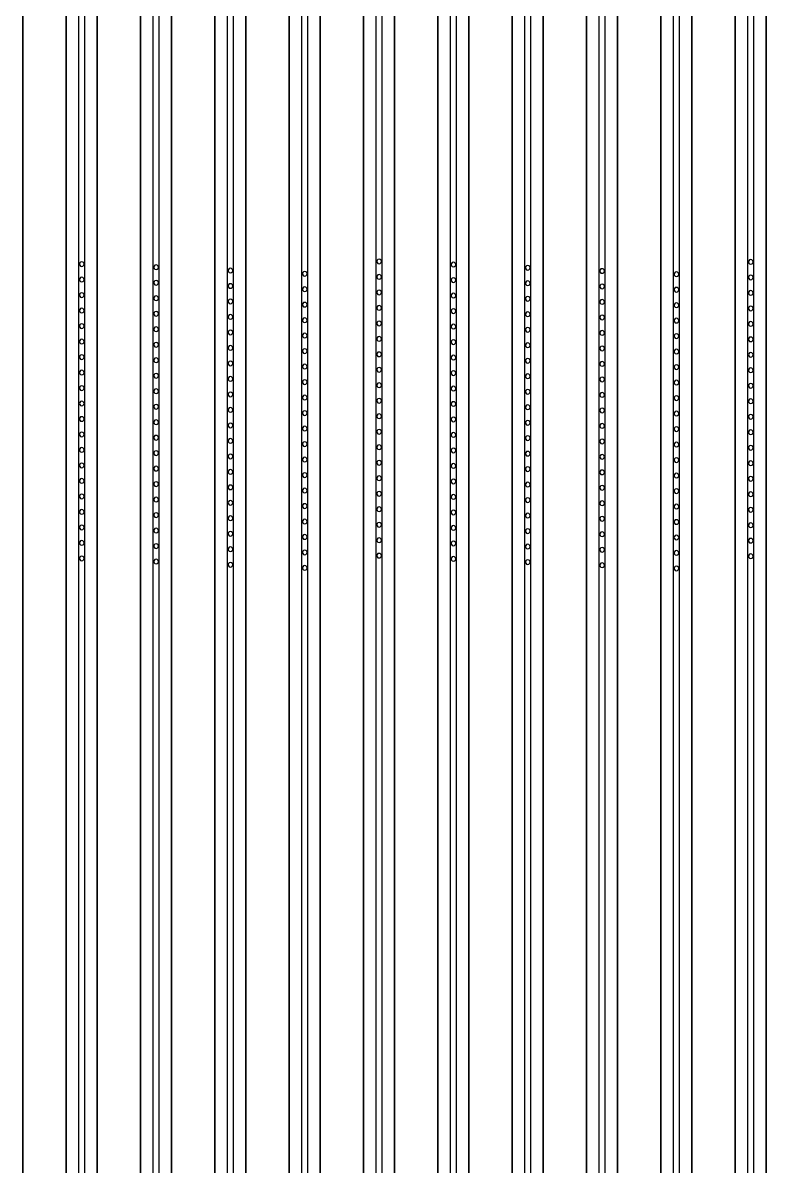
# Model space of a CAD drawing. Header units: metres. Extents: x -1550 to 1550, y -904 to 26100.
# Drawn here: x -2 to 242.9, y 3943.7 to 4312.8 of the extents above; entities that cross this region are included whole.
import ezdxf

# ---------------------------------------------------------------- set-up
doc = ezdxf.new("R2010")
doc.units = ezdxf.units.M
for name, color, linetype in [('Metal', 4, 'CONTINUOUS'), ('pattern_ionp', 7, 'CONTINUOUS'), ('Polyimide', 3, 'CONTINUOUS'), ('Polyimide_Negative', 5, 'CONTINUOUS')]:
    doc.layers.add(name, color=color, linetype=linetype)

msp = doc.modelspace()

# ---------------------------------------------------------------- linework, layer by layer
at = {"layer": 'Metal'}
for points in [[(16, 11993.5), (16, 8.5)], [(18, 8.5), (18, 11993.5)], [(40, 11993.5), (40, 262.47)], [(42, 262.47), (42, 11993.5)], [(64, 11993.5), (64, 516.44)], [(66, 516.44), (66, 11993.5)], [(88, 11993.5), (88, 770.4)], [(90, 770.4), (90, 11993.5)], [(112, 11993.5), (112, 1024.37)], [(114, 1024.37), (114, 11993.5)], [(136, 11993.5), (136, 1278.34)], [(138, 1278.34), (138, 11993.5)], [(160, 11993.5), (160, 1532.31)], [(162, 1532.31), (162, 11993.5)], [(184, 11993.5), (184, 1786.28)], [(186, 1786.28), (186, 11993.5)], [(208, 11993.5), (208, 2040.25)], [(210, 2040.25), (210, 11993.5)], [(232, 11993.5), (232, 2294.21)], [(234, 2294.21), (234, 11993.5)]]:
    msp.add_lwpolyline(points, dxfattribs=at)
at = {"layer": 'pattern_ionp'}
for points in [[(17.79, 4234.94), (17.69, 4235.32), (17.41, 4235.59), (17.04, 4235.69), (16.66, 4235.59), (16.39, 4235.32), (16.29, 4234.94), (16.39, 4234.57), (16.66, 4234.29), (17.04, 4234.19), (17.41, 4234.29), (17.69, 4234.57), (17.79, 4234.94)], [(41.79, 4233.91), (41.69, 4234.29), (41.41, 4234.56), (41.04, 4234.66), (40.66, 4234.56), (40.39, 4234.29), (40.29, 4233.91), (40.39, 4233.54), (40.66, 4233.26), (41.04, 4233.16), (41.41, 4233.26), (41.69, 4233.54), (41.79, 4233.91)], [(65.79, 4232.88), (65.69, 4233.25), (65.41, 4233.53), (65.04, 4233.63), (64.66, 4233.53), (64.39, 4233.25), (64.29, 4232.88), (64.39, 4232.5), (64.66, 4232.23), (65.04, 4232.13), (65.41, 4232.23), (65.69, 4232.5), (65.79, 4232.88)], [(113.79, 4235.82), (113.69, 4236.19), (113.41, 4236.47), (113.04, 4236.57), (112.66, 4236.47), (112.39, 4236.19), (112.29, 4235.82), (112.39, 4235.44), (112.66, 4235.17), (113.04, 4235.07), (113.41, 4235.17), (113.69, 4235.44), (113.79, 4235.82)], [(137.79, 4234.78), (137.69, 4235.16), (137.41, 4235.43), (137.04, 4235.53), (136.66, 4235.43), (136.39, 4235.16), (136.29, 4234.78), (136.39, 4234.41), (136.66, 4234.14), (137.04, 4234.03), (137.41, 4234.14), (137.69, 4234.41), (137.79, 4234.78)], [(161.79, 4233.75), (161.69, 4234.13), (161.41, 4234.4), (161.04, 4234.5), (160.66, 4234.4), (160.39, 4234.13), (160.29, 4233.75), (160.39, 4233.38), (160.66, 4233.1), (161.04, 4233), (161.41, 4233.1), (161.69, 4233.38), (161.79, 4233.75)], [(185.79, 4232.72), (185.69, 4233.1), (185.41, 4233.37), (185.04, 4233.47), (184.66, 4233.37), (184.39, 4233.1), (184.29, 4232.72), (184.39, 4232.35), (184.66, 4232.07), (185.04, 4231.97), (185.41, 4232.07), (185.69, 4232.35), (185.79, 4232.72)], [(233.79, 4235.66), (233.69, 4236.03), (233.41, 4236.31), (233.04, 4236.41), (232.66, 4236.31), (232.39, 4236.03), (232.29, 4235.66), (232.39, 4235.28), (232.66, 4235.01), (233.04, 4234.91), (233.41, 4235.01), (233.69, 4235.28), (233.79, 4235.66)], [(17.79, 4229.94), (17.69, 4230.32), (17.41, 4230.59), (17.04, 4230.69), (16.66, 4230.59), (16.39, 4230.32), (16.29, 4229.94), (16.39, 4229.57), (16.66, 4229.29), (17.04, 4229.19), (17.41, 4229.29), (17.69, 4229.57), (17.79, 4229.94)], [(89.79, 4231.85), (89.69, 4232.22), (89.41, 4232.5), (89.04, 4232.6), (88.66, 4232.5), (88.39, 4232.22), (88.29, 4231.85), (88.39, 4231.47), (88.66, 4231.2), (89.04, 4231.1), (89.41, 4231.2), (89.69, 4231.47), (89.79, 4231.85)], [(113.79, 4230.82), (113.69, 4231.19), (113.41, 4231.47), (113.04, 4231.57), (112.66, 4231.47), (112.39, 4231.19), (112.29, 4230.82), (112.39, 4230.44), (112.66, 4230.17), (113.04, 4230.07), (113.41, 4230.17), (113.69, 4230.44), (113.79, 4230.82)], [(137.79, 4229.78), (137.69, 4230.16), (137.41, 4230.43), (137.04, 4230.53), (136.66, 4230.43), (136.39, 4230.16), (136.29, 4229.78), (136.39, 4229.41), (136.66, 4229.14), (137.04, 4229.03), (137.41, 4229.14), (137.69, 4229.41), (137.79, 4229.78)], [(209.79, 4231.69), (209.69, 4232.06), (209.41, 4232.34), (209.04, 4232.44), (208.66, 4232.34), (208.39, 4232.06), (208.29, 4231.69), (208.39, 4231.31), (208.66, 4231.04), (209.04, 4230.94), (209.41, 4231.04), (209.69, 4231.31), (209.79, 4231.69)], [(233.79, 4230.66), (233.69, 4231.03), (233.41, 4231.31), (233.04, 4231.41), (232.66, 4231.31), (232.39, 4231.03), (232.29, 4230.66), (232.39, 4230.28), (232.66, 4230.01), (233.04, 4229.91), (233.41, 4230.01), (233.69, 4230.28), (233.79, 4230.66)], [(41.79, 4228.91), (41.69, 4229.29), (41.41, 4229.56), (41.04, 4229.66), (40.66, 4229.56), (40.39, 4229.29), (40.29, 4228.91), (40.39, 4228.54), (40.66, 4228.26), (41.04, 4228.16), (41.41, 4228.26), (41.69, 4228.54), (41.79, 4228.91)], [(65.79, 4227.88), (65.69, 4228.25), (65.41, 4228.53), (65.04, 4228.63), (64.66, 4228.53), (64.39, 4228.25), (64.29, 4227.88), (64.39, 4227.5), (64.66, 4227.23), (65.04, 4227.13), (65.41, 4227.23), (65.69, 4227.5), (65.79, 4227.88)], [(89.79, 4226.85), (89.69, 4227.22), (89.41, 4227.5), (89.04, 4227.6), (88.66, 4227.5), (88.39, 4227.22), (88.29, 4226.85), (88.39, 4226.47), (88.66, 4226.2), (89.04, 4226.1), (89.41, 4226.2), (89.69, 4226.47), (89.79, 4226.85)], [(113.79, 4225.82), (113.69, 4226.19), (113.41, 4226.47), (113.04, 4226.57), (112.66, 4226.47), (112.39, 4226.19), (112.29, 4225.82), (112.39, 4225.44), (112.66, 4225.17), (113.04, 4225.07), (113.41, 4225.17), (113.69, 4225.44), (113.79, 4225.82)], [(161.79, 4228.75), (161.69, 4229.13), (161.41, 4229.4), (161.04, 4229.5), (160.66, 4229.4), (160.39, 4229.13), (160.29, 4228.75), (160.39, 4228.38), (160.66, 4228.1), (161.04, 4228), (161.41, 4228.1), (161.69, 4228.38), (161.79, 4228.75)], [(185.79, 4227.72), (185.69, 4228.1), (185.41, 4228.37), (185.04, 4228.47), (184.66, 4228.37), (184.39, 4228.1), (184.29, 4227.72), (184.39, 4227.35), (184.66, 4227.07), (185.04, 4226.97), (185.41, 4227.07), (185.69, 4227.35), (185.79, 4227.72)], [(209.79, 4226.69), (209.69, 4227.06), (209.41, 4227.34), (209.04, 4227.44), (208.66, 4227.34), (208.39, 4227.06), (208.29, 4226.69), (208.39, 4226.31), (208.66, 4226.04), (209.04, 4225.94), (209.41, 4226.04), (209.69, 4226.31), (209.79, 4226.69)], [(233.79, 4225.66), (233.69, 4226.03), (233.41, 4226.31), (233.04, 4226.41), (232.66, 4226.31), (232.39, 4226.03), (232.29, 4225.66), (232.39, 4225.28), (232.66, 4225.01), (233.04, 4224.91), (233.41, 4225.01), (233.69, 4225.28), (233.79, 4225.66)], [(17.79, 4224.94), (17.69, 4225.32), (17.41, 4225.59), (17.04, 4225.69), (16.66, 4225.59), (16.39, 4225.32), (16.29, 4224.94), (16.39, 4224.57), (16.66, 4224.29), (17.04, 4224.19), (17.41, 4224.29), (17.69, 4224.57), (17.79, 4224.94)], [(41.79, 4223.91), (41.69, 4224.29), (41.41, 4224.56), (41.04, 4224.66), (40.66, 4224.56), (40.39, 4224.29), (40.29, 4223.91), (40.39, 4223.54), (40.66, 4223.26), (41.04, 4223.16), (41.41, 4223.26), (41.69, 4223.54), (41.79, 4223.91)], [(65.79, 4222.88), (65.69, 4223.25), (65.41, 4223.53), (65.04, 4223.63), (64.66, 4223.53), (64.39, 4223.25), (64.29, 4222.88), (64.39, 4222.5), (64.66, 4222.23), (65.04, 4222.13), (65.41, 4222.23), (65.69, 4222.5), (65.79, 4222.88)], [(89.79, 4221.85), (89.69, 4222.22), (89.41, 4222.5), (89.04, 4222.6), (88.66, 4222.5), (88.39, 4222.22), (88.29, 4221.85), (88.39, 4221.47), (88.66, 4221.2), (89.04, 4221.1), (89.41, 4221.2), (89.69, 4221.47), (89.79, 4221.85)], [(137.79, 4224.78), (137.69, 4225.16), (137.41, 4225.43), (137.04, 4225.53), (136.66, 4225.43), (136.39, 4225.16), (136.29, 4224.78), (136.39, 4224.41), (136.66, 4224.14), (137.04, 4224.03), (137.41, 4224.14), (137.69, 4224.41), (137.79, 4224.78)], [(161.79, 4223.75), (161.69, 4224.13), (161.41, 4224.4), (161.04, 4224.5), (160.66, 4224.4), (160.39, 4224.13), (160.29, 4223.75), (160.39, 4223.38), (160.66, 4223.1), (161.04, 4223), (161.41, 4223.1), (161.69, 4223.38), (161.79, 4223.75)], [(185.79, 4222.72), (185.69, 4223.1), (185.41, 4223.37), (185.04, 4223.47), (184.66, 4223.37), (184.39, 4223.1), (184.29, 4222.72), (184.39, 4222.35), (184.66, 4222.07), (185.04, 4221.97), (185.41, 4222.07), (185.69, 4222.35), (185.79, 4222.72)], [(209.79, 4221.69), (209.69, 4222.06), (209.41, 4222.34), (209.04, 4222.44), (208.66, 4222.34), (208.39, 4222.06), (208.29, 4221.69), (208.39, 4221.31), (208.66, 4221.04), (209.04, 4220.94), (209.41, 4221.04), (209.69, 4221.31), (209.79, 4221.69)], [(17.79, 4219.94), (17.69, 4220.32), (17.41, 4220.59), (17.04, 4220.69), (16.66, 4220.59), (16.39, 4220.32), (16.29, 4219.94), (16.39, 4219.57), (16.66, 4219.29), (17.04, 4219.19), (17.41, 4219.29), (17.69, 4219.57), (17.79, 4219.94)], [(41.79, 4218.91), (41.69, 4219.29), (41.41, 4219.56), (41.04, 4219.66), (40.66, 4219.56), (40.39, 4219.29), (40.29, 4218.91), (40.39, 4218.54), (40.66, 4218.26), (41.04, 4218.16), (41.41, 4218.26), (41.69, 4218.54), (41.79, 4218.91)], [(113.79, 4220.82), (113.69, 4221.19), (113.41, 4221.47), (113.04, 4221.57), (112.66, 4221.47), (112.39, 4221.19), (112.29, 4220.82), (112.39, 4220.44), (112.66, 4220.17), (113.04, 4220.07), (113.41, 4220.17), (113.69, 4220.44), (113.79, 4220.82)], [(137.79, 4219.78), (137.69, 4220.16), (137.41, 4220.43), (137.04, 4220.53), (136.66, 4220.43), (136.39, 4220.16), (136.29, 4219.78), (136.39, 4219.41), (136.66, 4219.14), (137.04, 4219.03), (137.41, 4219.14), (137.69, 4219.41), (137.79, 4219.78)], [(161.79, 4218.75), (161.69, 4219.13), (161.41, 4219.4), (161.04, 4219.5), (160.66, 4219.4), (160.39, 4219.13), (160.29, 4218.75), (160.39, 4218.38), (160.66, 4218.1), (161.04, 4218), (161.41, 4218.1), (161.69, 4218.38), (161.79, 4218.75)], [(233.79, 4220.66), (233.69, 4221.03), (233.41, 4221.31), (233.04, 4221.41), (232.66, 4221.31), (232.39, 4221.03), (232.29, 4220.66), (232.39, 4220.28), (232.66, 4220.01), (233.04, 4219.91), (233.41, 4220.01), (233.69, 4220.28), (233.79, 4220.66)], [(17.79, 4214.94), (17.69, 4215.32), (17.41, 4215.59), (17.04, 4215.69), (16.66, 4215.59), (16.39, 4215.32), (16.29, 4214.94), (16.39, 4214.57), (16.66, 4214.29), (17.04, 4214.19), (17.41, 4214.29), (17.69, 4214.57), (17.79, 4214.94)], [(65.79, 4217.88), (65.69, 4218.25), (65.41, 4218.53), (65.04, 4218.63), (64.66, 4218.53), (64.39, 4218.25), (64.29, 4217.88), (64.39, 4217.5), (64.66, 4217.23), (65.04, 4217.13), (65.41, 4217.23), (65.69, 4217.5), (65.79, 4217.88)], [(89.79, 4216.85), (89.69, 4217.22), (89.41, 4217.5), (89.04, 4217.6), (88.66, 4217.5), (88.39, 4217.22), (88.29, 4216.85), (88.39, 4216.47), (88.66, 4216.2), (89.04, 4216.1), (89.41, 4216.2), (89.69, 4216.47), (89.79, 4216.85)], [(113.79, 4215.82), (113.69, 4216.19), (113.41, 4216.47), (113.04, 4216.57), (112.66, 4216.47), (112.39, 4216.19), (112.29, 4215.82), (112.39, 4215.44), (112.66, 4215.17), (113.04, 4215.07), (113.41, 4215.17), (113.69, 4215.44), (113.79, 4215.82)], [(137.79, 4214.78), (137.69, 4215.16), (137.41, 4215.43), (137.04, 4215.53), (136.66, 4215.43), (136.39, 4215.16), (136.29, 4214.78), (136.39, 4214.41), (136.66, 4214.14), (137.04, 4214.03), (137.41, 4214.14), (137.69, 4214.41), (137.79, 4214.78)], [(185.79, 4217.72), (185.69, 4218.1), (185.41, 4218.37), (185.04, 4218.47), (184.66, 4218.37), (184.39, 4218.1), (184.29, 4217.72), (184.39, 4217.35), (184.66, 4217.07), (185.04, 4216.97), (185.41, 4217.07), (185.69, 4217.35), (185.79, 4217.72)], [(209.79, 4216.69), (209.69, 4217.06), (209.41, 4217.34), (209.04, 4217.44), (208.66, 4217.34), (208.39, 4217.06), (208.29, 4216.69), (208.39, 4216.31), (208.66, 4216.04), (209.04, 4215.94), (209.41, 4216.04), (209.69, 4216.31), (209.79, 4216.69)], [(233.79, 4215.66), (233.69, 4216.03), (233.41, 4216.31), (233.04, 4216.41), (232.66, 4216.31), (232.39, 4216.03), (232.29, 4215.66), (232.39, 4215.28), (232.66, 4215.01), (233.04, 4214.91), (233.41, 4215.01), (233.69, 4215.28), (233.79, 4215.66)], [(41.79, 4213.91), (41.69, 4214.29), (41.41, 4214.56), (41.04, 4214.66), (40.66, 4214.56), (40.39, 4214.29), (40.29, 4213.91), (40.39, 4213.54), (40.66, 4213.26), (41.04, 4213.16), (41.41, 4213.26), (41.69, 4213.54), (41.79, 4213.91)], [(65.79, 4212.88), (65.69, 4213.25), (65.41, 4213.53), (65.04, 4213.63), (64.66, 4213.53), (64.39, 4213.25), (64.29, 4212.88), (64.39, 4212.5), (64.66, 4212.23), (65.04, 4212.13), (65.41, 4212.23), (65.69, 4212.5), (65.79, 4212.88)], [(89.79, 4211.85), (89.69, 4212.22), (89.41, 4212.5), (89.04, 4212.6), (88.66, 4212.5), (88.39, 4212.22), (88.29, 4211.85), (88.39, 4211.47), (88.66, 4211.2), (89.04, 4211.1), (89.41, 4211.2), (89.69, 4211.47), (89.79, 4211.85)], [(113.79, 4210.82), (113.69, 4211.19), (113.41, 4211.47), (113.04, 4211.57), (112.66, 4211.47), (112.39, 4211.19), (112.29, 4210.82), (112.39, 4210.44), (112.66, 4210.17), (113.04, 4210.07), (113.41, 4210.17), (113.69, 4210.44), (113.79, 4210.82)], [(161.79, 4213.75), (161.69, 4214.13), (161.41, 4214.4), (161.04, 4214.5), (160.66, 4214.4), (160.39, 4214.13), (160.29, 4213.75), (160.39, 4213.38), (160.66, 4213.1), (161.04, 4213), (161.41, 4213.1), (161.69, 4213.38), (161.79, 4213.75)], [(185.79, 4212.72), (185.69, 4213.1), (185.41, 4213.37), (185.04, 4213.47), (184.66, 4213.37), (184.39, 4213.1), (184.29, 4212.72), (184.39, 4212.35), (184.66, 4212.07), (185.04, 4211.97), (185.41, 4212.07), (185.69, 4212.35), (185.79, 4212.72)], [(209.79, 4211.69), (209.69, 4212.06), (209.41, 4212.34), (209.04, 4212.44), (208.66, 4212.34), (208.39, 4212.06), (208.29, 4211.69), (208.39, 4211.31), (208.66, 4211.04), (209.04, 4210.94), (209.41, 4211.04), (209.69, 4211.31), (209.79, 4211.69)], [(233.79, 4210.66), (233.69, 4211.03), (233.41, 4211.31), (233.04, 4211.41), (232.66, 4211.31), (232.39, 4211.03), (232.29, 4210.66), (232.39, 4210.28), (232.66, 4210.01), (233.04, 4209.91), (233.41, 4210.01), (233.69, 4210.28), (233.79, 4210.66)], [(17.79, 4209.94), (17.69, 4210.32), (17.41, 4210.59), (17.04, 4210.69), (16.66, 4210.59), (16.39, 4210.32), (16.29, 4209.94), (16.39, 4209.57), (16.66, 4209.29), (17.04, 4209.19), (17.41, 4209.29), (17.69, 4209.57), (17.79, 4209.94)], [(41.79, 4208.91), (41.69, 4209.29), (41.41, 4209.56), (41.04, 4209.66), (40.66, 4209.56), (40.39, 4209.29), (40.29, 4208.91), (40.39, 4208.54), (40.66, 4208.26), (41.04, 4208.16), (41.41, 4208.26), (41.69, 4208.54), (41.79, 4208.91)], [(65.79, 4207.88), (65.69, 4208.25), (65.41, 4208.53), (65.04, 4208.63), (64.66, 4208.53), (64.39, 4208.25), (64.29, 4207.88), (64.39, 4207.5), (64.66, 4207.23), (65.04, 4207.13), (65.41, 4207.23), (65.69, 4207.5), (65.79, 4207.88)], [(89.79, 4206.85), (89.69, 4207.22), (89.41, 4207.5), (89.04, 4207.6), (88.66, 4207.5), (88.39, 4207.22), (88.29, 4206.85), (88.39, 4206.47), (88.66, 4206.2), (89.04, 4206.1), (89.41, 4206.2), (89.69, 4206.47), (89.79, 4206.85)], [(137.79, 4209.78), (137.69, 4210.16), (137.41, 4210.43), (137.04, 4210.53), (136.66, 4210.43), (136.39, 4210.16), (136.29, 4209.78), (136.39, 4209.41), (136.66, 4209.14), (137.04, 4209.03), (137.41, 4209.14), (137.69, 4209.41), (137.79, 4209.78)], [(161.79, 4208.75), (161.69, 4209.13), (161.41, 4209.4), (161.04, 4209.5), (160.66, 4209.4), (160.39, 4209.13), (160.29, 4208.75), (160.39, 4208.38), (160.66, 4208.1), (161.04, 4208), (161.41, 4208.1), (161.69, 4208.38), (161.79, 4208.75)], [(185.79, 4207.72), (185.69, 4208.1), (185.41, 4208.37), (185.04, 4208.47), (184.66, 4208.37), (184.39, 4208.1), (184.29, 4207.72), (184.39, 4207.35), (184.66, 4207.07), (185.04, 4206.97), (185.41, 4207.07), (185.69, 4207.35), (185.79, 4207.72)], [(17.79, 4204.94), (17.69, 4205.32), (17.41, 4205.59), (17.04, 4205.69), (16.66, 4205.59), (16.39, 4205.32), (16.29, 4204.94), (16.39, 4204.57), (16.66, 4204.29), (17.04, 4204.19), (17.41, 4204.29), (17.69, 4204.57), (17.79, 4204.94)], [(41.79, 4203.91), (41.69, 4204.29), (41.41, 4204.56), (41.04, 4204.66), (40.66, 4204.56), (40.39, 4204.29), (40.29, 4203.91), (40.39, 4203.54), (40.66, 4203.26), (41.04, 4203.16), (41.41, 4203.26), (41.69, 4203.54), (41.79, 4203.91)], [(113.79, 4205.82), (113.69, 4206.19), (113.41, 4206.47), (113.04, 4206.57), (112.66, 4206.47), (112.39, 4206.19), (112.29, 4205.82), (112.39, 4205.44), (112.66, 4205.17), (113.04, 4205.07), (113.41, 4205.17), (113.69, 4205.44), (113.79, 4205.82)], [(137.79, 4204.78), (137.69, 4205.16), (137.41, 4205.43), (137.04, 4205.53), (136.66, 4205.43), (136.39, 4205.16), (136.29, 4204.78), (136.39, 4204.41), (136.66, 4204.14), (137.04, 4204.03), (137.41, 4204.14), (137.69, 4204.41), (137.79, 4204.78)], [(161.79, 4203.75), (161.69, 4204.13), (161.41, 4204.4), (161.04, 4204.5), (160.66, 4204.4), (160.39, 4204.13), (160.29, 4203.75), (160.39, 4203.38), (160.66, 4203.1), (161.04, 4203), (161.41, 4203.1), (161.69, 4203.38), (161.79, 4203.75)], [(209.79, 4206.69), (209.69, 4207.06), (209.41, 4207.34), (209.04, 4207.44), (208.66, 4207.34), (208.39, 4207.06), (208.29, 4206.69), (208.39, 4206.31), (208.66, 4206.04), (209.04, 4205.94), (209.41, 4206.04), (209.69, 4206.31), (209.79, 4206.69)], [(233.79, 4205.66), (233.69, 4206.03), (233.41, 4206.31), (233.04, 4206.41), (232.66, 4206.31), (232.39, 4206.03), (232.29, 4205.66), (232.39, 4205.28), (232.66, 4205.01), (233.04, 4204.91), (233.41, 4205.01), (233.69, 4205.28), (233.79, 4205.66)], [(17.79, 4199.94), (17.69, 4200.32), (17.41, 4200.59), (17.04, 4200.69), (16.66, 4200.59), (16.39, 4200.32), (16.29, 4199.94), (16.39, 4199.57), (16.66, 4199.29), (17.04, 4199.19), (17.41, 4199.29), (17.69, 4199.57), (17.79, 4199.94)], [(65.79, 4202.88), (65.69, 4203.25), (65.41, 4203.53), (65.04, 4203.63), (64.66, 4203.53), (64.39, 4203.25), (64.29, 4202.88), (64.39, 4202.5), (64.66, 4202.23), (65.04, 4202.13), (65.41, 4202.23), (65.69, 4202.5), (65.79, 4202.88)], [(89.79, 4201.85), (89.69, 4202.22), (89.41, 4202.5), (89.04, 4202.6), (88.66, 4202.5), (88.39, 4202.22), (88.29, 4201.85), (88.39, 4201.47), (88.66, 4201.2), (89.04, 4201.1), (89.41, 4201.2), (89.69, 4201.47), (89.79, 4201.85)], [(113.79, 4200.82), (113.69, 4201.19), (113.41, 4201.47), (113.04, 4201.57), (112.66, 4201.47), (112.39, 4201.19), (112.29, 4200.82), (112.39, 4200.44), (112.66, 4200.17), (113.04, 4200.07), (113.41, 4200.17), (113.69, 4200.44), (113.79, 4200.82)], [(137.79, 4199.78), (137.69, 4200.16), (137.41, 4200.43), (137.04, 4200.53), (136.66, 4200.43), (136.39, 4200.16), (136.29, 4199.78), (136.39, 4199.41), (136.66, 4199.14), (137.04, 4199.03), (137.41, 4199.14), (137.69, 4199.41), (137.79, 4199.78)], [(185.79, 4202.72), (185.69, 4203.1), (185.41, 4203.37), (185.04, 4203.47), (184.66, 4203.37), (184.39, 4203.1), (184.29, 4202.72), (184.39, 4202.35), (184.66, 4202.07), (185.04, 4201.97), (185.41, 4202.07), (185.69, 4202.35), (185.79, 4202.72)], [(209.79, 4201.69), (209.69, 4202.06), (209.41, 4202.34), (209.04, 4202.44), (208.66, 4202.34), (208.39, 4202.06), (208.29, 4201.69), (208.39, 4201.31), (208.66, 4201.04), (209.04, 4200.94), (209.41, 4201.04), (209.69, 4201.31), (209.79, 4201.69)], [(233.79, 4200.66), (233.69, 4201.03), (233.41, 4201.31), (233.04, 4201.41), (232.66, 4201.31), (232.39, 4201.03), (232.29, 4200.66), (232.39, 4200.28), (232.66, 4200.01), (233.04, 4199.91), (233.41, 4200.01), (233.69, 4200.28), (233.79, 4200.66)], [(41.79, 4198.91), (41.69, 4199.29), (41.41, 4199.56), (41.04, 4199.66), (40.66, 4199.56), (40.39, 4199.29), (40.29, 4198.91), (40.39, 4198.54), (40.66, 4198.26), (41.04, 4198.16), (41.41, 4198.26), (41.69, 4198.54), (41.79, 4198.91)], [(65.79, 4197.88), (65.69, 4198.25), (65.41, 4198.53), (65.04, 4198.63), (64.66, 4198.53), (64.39, 4198.25), (64.29, 4197.88), (64.39, 4197.5), (64.66, 4197.23), (65.04, 4197.13), (65.41, 4197.23), (65.69, 4197.5), (65.79, 4197.88)], [(89.79, 4196.85), (89.69, 4197.22), (89.41, 4197.5), (89.04, 4197.6), (88.66, 4197.5), (88.39, 4197.22), (88.29, 4196.85), (88.39, 4196.47), (88.66, 4196.2), (89.04, 4196.1), (89.41, 4196.2), (89.69, 4196.47), (89.79, 4196.85)], [(113.79, 4195.82), (113.69, 4196.19), (113.41, 4196.47), (113.04, 4196.57), (112.66, 4196.47), (112.39, 4196.19), (112.29, 4195.82), (112.39, 4195.44), (112.66, 4195.17), (113.04, 4195.07), (113.41, 4195.17), (113.69, 4195.44), (113.79, 4195.82)], [(161.79, 4198.75), (161.69, 4199.13), (161.41, 4199.4), (161.04, 4199.5), (160.66, 4199.4), (160.39, 4199.13), (160.29, 4198.75), (160.39, 4198.38), (160.66, 4198.1), (161.04, 4198), (161.41, 4198.1), (161.69, 4198.38), (161.79, 4198.75)], [(185.79, 4197.72), (185.69, 4198.1), (185.41, 4198.37), (185.04, 4198.47), (184.66, 4198.37), (184.39, 4198.1), (184.29, 4197.72), (184.39, 4197.35), (184.66, 4197.07), (185.04, 4196.97), (185.41, 4197.07), (185.69, 4197.35), (185.79, 4197.72)], [(209.79, 4196.69), (209.69, 4197.06), (209.41, 4197.34), (209.04, 4197.44), (208.66, 4197.34), (208.39, 4197.06), (208.29, 4196.69), (208.39, 4196.31), (208.66, 4196.04), (209.04, 4195.94), (209.41, 4196.04), (209.69, 4196.31), (209.79, 4196.69)], [(17.79, 4194.94), (17.69, 4195.32), (17.41, 4195.59), (17.04, 4195.69), (16.66, 4195.59), (16.39, 4195.32), (16.29, 4194.94), (16.39, 4194.57), (16.66, 4194.29), (17.04, 4194.19), (17.41, 4194.29), (17.69, 4194.57), (17.79, 4194.94)], [(41.79, 4193.91), (41.69, 4194.29), (41.41, 4194.56), (41.04, 4194.66), (40.66, 4194.56), (40.39, 4194.29), (40.29, 4193.91), (40.39, 4193.54), (40.66, 4193.26), (41.04, 4193.16), (41.41, 4193.26), (41.69, 4193.54), (41.79, 4193.91)], [(65.79, 4192.88), (65.69, 4193.25), (65.41, 4193.53), (65.04, 4193.63), (64.66, 4193.53), (64.39, 4193.25), (64.29, 4192.88), (64.39, 4192.5), (64.66, 4192.23), (65.04, 4192.13), (65.41, 4192.23), (65.69, 4192.5), (65.79, 4192.88)], [(137.79, 4194.78), (137.69, 4195.16), (137.41, 4195.43), (137.04, 4195.53), (136.66, 4195.43), (136.39, 4195.16), (136.29, 4194.78), (136.39, 4194.41), (136.66, 4194.14), (137.04, 4194.03), (137.41, 4194.14), (137.69, 4194.41), (137.79, 4194.78)], [(161.79, 4193.75), (161.69, 4194.13), (161.41, 4194.4), (161.04, 4194.5), (160.66, 4194.4), (160.39, 4194.13), (160.29, 4193.75), (160.39, 4193.38), (160.66, 4193.1), (161.04, 4193), (161.41, 4193.1), (161.69, 4193.38), (161.79, 4193.75)], [(185.79, 4192.72), (185.69, 4193.1), (185.41, 4193.37), (185.04, 4193.47), (184.66, 4193.37), (184.39, 4193.1), (184.29, 4192.72), (184.39, 4192.35), (184.66, 4192.07), (185.04, 4191.97), (185.41, 4192.07), (185.69, 4192.35), (185.79, 4192.72)], [(233.79, 4195.66), (233.69, 4196.03), (233.41, 4196.31), (233.04, 4196.41), (232.66, 4196.31), (232.39, 4196.03), (232.29, 4195.66), (232.39, 4195.28), (232.66, 4195.01), (233.04, 4194.91), (233.41, 4195.01), (233.69, 4195.28), (233.79, 4195.66)], [(17.79, 4189.94), (17.69, 4190.32), (17.41, 4190.59), (17.04, 4190.69), (16.66, 4190.59), (16.39, 4190.32), (16.29, 4189.94), (16.39, 4189.57), (16.66, 4189.29), (17.04, 4189.19), (17.41, 4189.29), (17.69, 4189.57), (17.79, 4189.94)], [(41.79, 4188.91), (41.69, 4189.29), (41.41, 4189.56), (41.04, 4189.66), (40.66, 4189.56), (40.39, 4189.29), (40.29, 4188.91), (40.39, 4188.54), (40.66, 4188.26), (41.04, 4188.16), (41.41, 4188.26), (41.69, 4188.54), (41.79, 4188.91)], [(89.79, 4191.85), (89.69, 4192.22), (89.41, 4192.5), (89.04, 4192.6), (88.66, 4192.5), (88.39, 4192.22), (88.29, 4191.85), (88.39, 4191.47), (88.66, 4191.2), (89.04, 4191.1), (89.41, 4191.2), (89.69, 4191.47), (89.79, 4191.85)], [(113.79, 4190.82), (113.69, 4191.19), (113.41, 4191.47), (113.04, 4191.57), (112.66, 4191.47), (112.39, 4191.19), (112.29, 4190.82), (112.39, 4190.44), (112.66, 4190.17), (113.04, 4190.07), (113.41, 4190.17), (113.69, 4190.44), (113.79, 4190.82)], [(137.79, 4189.78), (137.69, 4190.16), (137.41, 4190.43), (137.04, 4190.53), (136.66, 4190.43), (136.39, 4190.16), (136.29, 4189.78), (136.39, 4189.41), (136.66, 4189.14), (137.04, 4189.03), (137.41, 4189.14), (137.69, 4189.41), (137.79, 4189.78)], [(161.79, 4188.75), (161.69, 4189.13), (161.41, 4189.4), (161.04, 4189.5), (160.66, 4189.4), (160.39, 4189.13), (160.29, 4188.75), (160.39, 4188.38), (160.66, 4188.1), (161.04, 4188), (161.41, 4188.1), (161.69, 4188.38), (161.79, 4188.75)], [(209.79, 4191.69), (209.69, 4192.06), (209.41, 4192.34), (209.04, 4192.44), (208.66, 4192.34), (208.39, 4192.06), (208.29, 4191.69), (208.39, 4191.31), (208.66, 4191.04), (209.04, 4190.94), (209.41, 4191.04), (209.69, 4191.31), (209.79, 4191.69)], [(233.79, 4190.66), (233.69, 4191.03), (233.41, 4191.31), (233.04, 4191.41), (232.66, 4191.31), (232.39, 4191.03), (232.29, 4190.66), (232.39, 4190.28), (232.66, 4190.01), (233.04, 4189.91), (233.41, 4190.01), (233.69, 4190.28), (233.79, 4190.66)], [(17.79, 4184.94), (17.69, 4185.32), (17.41, 4185.59), (17.04, 4185.69), (16.66, 4185.59), (16.39, 4185.32), (16.29, 4184.94), (16.39, 4184.57), (16.66, 4184.29), (17.04, 4184.19), (17.41, 4184.29), (17.69, 4184.57), (17.79, 4184.94)], [(65.79, 4187.88), (65.69, 4188.25), (65.41, 4188.53), (65.04, 4188.63), (64.66, 4188.53), (64.39, 4188.25), (64.29, 4187.88), (64.39, 4187.5), (64.66, 4187.23), (65.04, 4187.13), (65.41, 4187.23), (65.69, 4187.5), (65.79, 4187.88)], [(89.79, 4186.85), (89.69, 4187.22), (89.41, 4187.5), (89.04, 4187.6), (88.66, 4187.5), (88.39, 4187.22), (88.29, 4186.85), (88.39, 4186.47), (88.66, 4186.2), (89.04, 4186.1), (89.41, 4186.2), (89.69, 4186.47), (89.79, 4186.85)], [(113.79, 4185.82), (113.69, 4186.19), (113.41, 4186.47), (113.04, 4186.57), (112.66, 4186.47), (112.39, 4186.19), (112.29, 4185.82), (112.39, 4185.44), (112.66, 4185.17), (113.04, 4185.07), (113.41, 4185.17), (113.69, 4185.44), (113.79, 4185.82)], [(137.79, 4184.78), (137.69, 4185.16), (137.41, 4185.43), (137.04, 4185.53), (136.66, 4185.43), (136.39, 4185.16), (136.29, 4184.78), (136.39, 4184.41), (136.66, 4184.14), (137.04, 4184.03), (137.41, 4184.14), (137.69, 4184.41), (137.79, 4184.78)], [(185.79, 4187.72), (185.69, 4188.1), (185.41, 4188.37), (185.04, 4188.47), (184.66, 4188.37), (184.39, 4188.1), (184.29, 4187.72), (184.39, 4187.35), (184.66, 4187.07), (185.04, 4186.97), (185.41, 4187.07), (185.69, 4187.35), (185.79, 4187.72)], [(209.79, 4186.69), (209.69, 4187.06), (209.41, 4187.34), (209.04, 4187.44), (208.66, 4187.34), (208.39, 4187.06), (208.29, 4186.69), (208.39, 4186.31), (208.66, 4186.04), (209.04, 4185.94), (209.41, 4186.04), (209.69, 4186.31), (209.79, 4186.69)], [(233.79, 4185.66), (233.69, 4186.03), (233.41, 4186.31), (233.04, 4186.41), (232.66, 4186.31), (232.39, 4186.03), (232.29, 4185.66), (232.39, 4185.28), (232.66, 4185.01), (233.04, 4184.91), (233.41, 4185.01), (233.69, 4185.28), (233.79, 4185.66)], [(41.79, 4183.91), (41.69, 4184.29), (41.41, 4184.56), (41.04, 4184.66), (40.66, 4184.56), (40.39, 4184.29), (40.29, 4183.91), (40.39, 4183.54), (40.66, 4183.26), (41.04, 4183.16), (41.41, 4183.26), (41.69, 4183.54), (41.79, 4183.91)], [(65.79, 4182.88), (65.69, 4183.25), (65.41, 4183.53), (65.04, 4183.63), (64.66, 4183.53), (64.39, 4183.25), (64.29, 4182.88), (64.39, 4182.5), (64.66, 4182.23), (65.04, 4182.13), (65.41, 4182.23), (65.69, 4182.5), (65.79, 4182.88)], [(89.79, 4181.85), (89.69, 4182.22), (89.41, 4182.5), (89.04, 4182.6), (88.66, 4182.5), (88.39, 4182.22), (88.29, 4181.85), (88.39, 4181.47), (88.66, 4181.2), (89.04, 4181.1), (89.41, 4181.2), (89.69, 4181.47), (89.79, 4181.85)], [(161.79, 4183.75), (161.69, 4184.13), (161.41, 4184.4), (161.04, 4184.5), (160.66, 4184.4), (160.39, 4184.13), (160.29, 4183.75), (160.39, 4183.38), (160.66, 4183.1), (161.04, 4183), (161.41, 4183.1), (161.69, 4183.38), (161.79, 4183.75)], [(185.79, 4182.72), (185.69, 4183.1), (185.41, 4183.37), (185.04, 4183.47), (184.66, 4183.37), (184.39, 4183.1), (184.29, 4182.72), (184.39, 4182.35), (184.66, 4182.07), (185.04, 4181.97), (185.41, 4182.07), (185.69, 4182.35), (185.79, 4182.72)], [(209.79, 4181.69), (209.69, 4182.06), (209.41, 4182.34), (209.04, 4182.44), (208.66, 4182.34), (208.39, 4182.06), (208.29, 4181.69), (208.39, 4181.31), (208.66, 4181.04), (209.04, 4180.94), (209.41, 4181.04), (209.69, 4181.31), (209.79, 4181.69)], [(17.79, 4179.94), (17.69, 4180.32), (17.41, 4180.59), (17.04, 4180.69), (16.66, 4180.59), (16.39, 4180.32), (16.29, 4179.94), (16.39, 4179.57), (16.66, 4179.29), (17.04, 4179.19), (17.41, 4179.29), (17.69, 4179.57), (17.79, 4179.94)], [(41.79, 4178.91), (41.69, 4179.29), (41.41, 4179.56), (41.04, 4179.66), (40.66, 4179.56), (40.39, 4179.29), (40.29, 4178.91), (40.39, 4178.54), (40.66, 4178.26), (41.04, 4178.16), (41.41, 4178.26), (41.69, 4178.54), (41.79, 4178.91)], [(65.79, 4177.88), (65.69, 4178.25), (65.41, 4178.53), (65.04, 4178.63), (64.66, 4178.53), (64.39, 4178.25), (64.29, 4177.88), (64.39, 4177.5), (64.66, 4177.23), (65.04, 4177.13), (65.41, 4177.23), (65.69, 4177.5), (65.79, 4177.88)], [(113.79, 4180.82), (113.69, 4181.19), (113.41, 4181.47), (113.04, 4181.57), (112.66, 4181.47), (112.39, 4181.19), (112.29, 4180.82), (112.39, 4180.44), (112.66, 4180.17), (113.04, 4180.07), (113.41, 4180.17), (113.69, 4180.44), (113.79, 4180.82)], [(137.79, 4179.78), (137.69, 4180.16), (137.41, 4180.43), (137.04, 4180.53), (136.66, 4180.43), (136.39, 4180.16), (136.29, 4179.78), (136.39, 4179.41), (136.66, 4179.14), (137.04, 4179.03), (137.41, 4179.14), (137.69, 4179.41), (137.79, 4179.78)], [(161.79, 4178.75), (161.69, 4179.13), (161.41, 4179.4), (161.04, 4179.5), (160.66, 4179.4), (160.39, 4179.13), (160.29, 4178.75), (160.39, 4178.38), (160.66, 4178.1), (161.04, 4178), (161.41, 4178.1), (161.69, 4178.38), (161.79, 4178.75)], [(185.79, 4177.72), (185.69, 4178.1), (185.41, 4178.37), (185.04, 4178.47), (184.66, 4178.37), (184.39, 4178.1), (184.29, 4177.72), (184.39, 4177.35), (184.66, 4177.07), (185.04, 4176.97), (185.41, 4177.07), (185.69, 4177.35), (185.79, 4177.72)], [(233.79, 4180.66), (233.69, 4181.03), (233.41, 4181.31), (233.04, 4181.41), (232.66, 4181.31), (232.39, 4181.03), (232.29, 4180.66), (232.39, 4180.28), (232.66, 4180.01), (233.04, 4179.91), (233.41, 4180.01), (233.69, 4180.28), (233.79, 4180.66)], [(17.79, 4174.94), (17.69, 4175.32), (17.41, 4175.59), (17.04, 4175.69), (16.66, 4175.59), (16.39, 4175.32), (16.29, 4174.94), (16.39, 4174.57), (16.66, 4174.29), (17.04, 4174.19), (17.41, 4174.29), (17.69, 4174.57), (17.79, 4174.94)], [(41.79, 4173.91), (41.69, 4174.29), (41.41, 4174.56), (41.04, 4174.66), (40.66, 4174.56), (40.39, 4174.29), (40.29, 4173.91), (40.39, 4173.54), (40.66, 4173.26), (41.04, 4173.16), (41.41, 4173.26), (41.69, 4173.54), (41.79, 4173.91)], [(89.79, 4176.85), (89.69, 4177.22), (89.41, 4177.5), (89.04, 4177.6), (88.66, 4177.5), (88.39, 4177.22), (88.29, 4176.85), (88.39, 4176.47), (88.66, 4176.2), (89.04, 4176.1), (89.41, 4176.2), (89.69, 4176.47), (89.79, 4176.85)], [(113.79, 4175.82), (113.69, 4176.19), (113.41, 4176.47), (113.04, 4176.57), (112.66, 4176.47), (112.39, 4176.19), (112.29, 4175.82), (112.39, 4175.44), (112.66, 4175.17), (113.04, 4175.07), (113.41, 4175.17), (113.69, 4175.44), (113.79, 4175.82)], [(137.79, 4174.78), (137.69, 4175.16), (137.41, 4175.43), (137.04, 4175.53), (136.66, 4175.43), (136.39, 4175.16), (136.29, 4174.78), (136.39, 4174.41), (136.66, 4174.14), (137.04, 4174.03), (137.41, 4174.14), (137.69, 4174.41), (137.79, 4174.78)], [(161.79, 4173.75), (161.69, 4174.13), (161.41, 4174.4), (161.04, 4174.5), (160.66, 4174.4), (160.39, 4174.13), (160.29, 4173.75), (160.39, 4173.38), (160.66, 4173.1), (161.04, 4173), (161.41, 4173.1), (161.69, 4173.38), (161.79, 4173.75)], [(209.79, 4176.69), (209.69, 4177.06), (209.41, 4177.34), (209.04, 4177.44), (208.66, 4177.34), (208.39, 4177.06), (208.29, 4176.69), (208.39, 4176.31), (208.66, 4176.04), (209.04, 4175.94), (209.41, 4176.04), (209.69, 4176.31), (209.79, 4176.69)], [(233.79, 4175.66), (233.69, 4176.03), (233.41, 4176.31), (233.04, 4176.41), (232.66, 4176.31), (232.39, 4176.03), (232.29, 4175.66), (232.39, 4175.28), (232.66, 4175.01), (233.04, 4174.91), (233.41, 4175.01), (233.69, 4175.28), (233.79, 4175.66)], [(17.79, 4169.94), (17.69, 4170.32), (17.41, 4170.59), (17.04, 4170.69), (16.66, 4170.59), (16.39, 4170.32), (16.29, 4169.94), (16.39, 4169.57), (16.66, 4169.29), (17.04, 4169.19), (17.41, 4169.29), (17.69, 4169.57), (17.79, 4169.94)], [(65.79, 4172.88), (65.69, 4173.25), (65.41, 4173.53), (65.04, 4173.63), (64.66, 4173.53), (64.39, 4173.25), (64.29, 4172.88), (64.39, 4172.5), (64.66, 4172.23), (65.04, 4172.13), (65.41, 4172.23), (65.69, 4172.5), (65.79, 4172.88)], [(89.79, 4171.85), (89.69, 4172.22), (89.41, 4172.5), (89.04, 4172.6), (88.66, 4172.5), (88.39, 4172.22), (88.29, 4171.85), (88.39, 4171.47), (88.66, 4171.2), (89.04, 4171.1), (89.41, 4171.2), (89.69, 4171.47), (89.79, 4171.85)], [(113.79, 4170.82), (113.69, 4171.19), (113.41, 4171.47), (113.04, 4171.57), (112.66, 4171.47), (112.39, 4171.19), (112.29, 4170.82), (112.39, 4170.44), (112.66, 4170.17), (113.04, 4170.07), (113.41, 4170.17), (113.69, 4170.44), (113.79, 4170.82)], [(185.79, 4172.72), (185.69, 4173.1), (185.41, 4173.37), (185.04, 4173.47), (184.66, 4173.37), (184.39, 4173.1), (184.29, 4172.72), (184.39, 4172.35), (184.66, 4172.07), (185.04, 4171.97), (185.41, 4172.07), (185.69, 4172.35), (185.79, 4172.72)], [(209.79, 4171.69), (209.69, 4172.06), (209.41, 4172.34), (209.04, 4172.44), (208.66, 4172.34), (208.39, 4172.06), (208.29, 4171.69), (208.39, 4171.31), (208.66, 4171.04), (209.04, 4170.94), (209.41, 4171.04), (209.69, 4171.31), (209.79, 4171.69)], [(233.79, 4170.66), (233.69, 4171.03), (233.41, 4171.31), (233.04, 4171.41), (232.66, 4171.31), (232.39, 4171.03), (232.29, 4170.66), (232.39, 4170.28), (232.66, 4170.01), (233.04, 4169.91), (233.41, 4170.01), (233.69, 4170.28), (233.79, 4170.66)], [(41.79, 4168.91), (41.69, 4169.29), (41.41, 4169.56), (41.04, 4169.66), (40.66, 4169.56), (40.39, 4169.29), (40.29, 4168.91), (40.39, 4168.54), (40.66, 4168.26), (41.04, 4168.16), (41.41, 4168.26), (41.69, 4168.54), (41.79, 4168.91)], [(65.79, 4167.88), (65.69, 4168.25), (65.41, 4168.53), (65.04, 4168.63), (64.66, 4168.53), (64.39, 4168.25), (64.29, 4167.88), (64.39, 4167.5), (64.66, 4167.23), (65.04, 4167.13), (65.41, 4167.23), (65.69, 4167.5), (65.79, 4167.88)], [(89.79, 4166.85), (89.69, 4167.22), (89.41, 4167.5), (89.04, 4167.6), (88.66, 4167.5), (88.39, 4167.22), (88.29, 4166.85), (88.39, 4166.47), (88.66, 4166.2), (89.04, 4166.1), (89.41, 4166.2), (89.69, 4166.47), (89.79, 4166.85)], [(137.79, 4169.78), (137.69, 4170.16), (137.41, 4170.43), (137.04, 4170.53), (136.66, 4170.43), (136.39, 4170.16), (136.29, 4169.78), (136.39, 4169.41), (136.66, 4169.14), (137.04, 4169.03), (137.41, 4169.14), (137.69, 4169.41), (137.79, 4169.78)], [(161.79, 4168.75), (161.69, 4169.13), (161.41, 4169.4), (161.04, 4169.5), (160.66, 4169.4), (160.39, 4169.13), (160.29, 4168.75), (160.39, 4168.38), (160.66, 4168.1), (161.04, 4168), (161.41, 4168.1), (161.69, 4168.38), (161.79, 4168.75)], [(185.79, 4167.72), (185.69, 4168.1), (185.41, 4168.37), (185.04, 4168.47), (184.66, 4168.37), (184.39, 4168.1), (184.29, 4167.72), (184.39, 4167.35), (184.66, 4167.07), (185.04, 4166.97), (185.41, 4167.07), (185.69, 4167.35), (185.79, 4167.72)], [(209.79, 4166.69), (209.69, 4167.06), (209.41, 4167.34), (209.04, 4167.44), (208.66, 4167.34), (208.39, 4167.06), (208.29, 4166.69), (208.39, 4166.31), (208.66, 4166.04), (209.04, 4165.94), (209.41, 4166.04), (209.69, 4166.31), (209.79, 4166.69)], [(17.79, 4164.94), (17.69, 4165.32), (17.41, 4165.59), (17.04, 4165.69), (16.66, 4165.59), (16.39, 4165.32), (16.29, 4164.94), (16.39, 4164.57), (16.66, 4164.29), (17.04, 4164.19), (17.41, 4164.29), (17.69, 4164.57), (17.79, 4164.94)], [(41.79, 4163.91), (41.69, 4164.29), (41.41, 4164.56), (41.04, 4164.66), (40.66, 4164.56), (40.39, 4164.29), (40.29, 4163.91), (40.39, 4163.54), (40.66, 4163.26), (41.04, 4163.16), (41.41, 4163.26), (41.69, 4163.54), (41.79, 4163.91)], [(65.79, 4162.88), (65.69, 4163.25), (65.41, 4163.53), (65.04, 4163.63), (64.66, 4163.53), (64.39, 4163.25), (64.29, 4162.88), (64.39, 4162.5), (64.66, 4162.23), (65.04, 4162.13), (65.41, 4162.23), (65.69, 4162.5), (65.79, 4162.88)], [(113.79, 4165.82), (113.69, 4166.19), (113.41, 4166.47), (113.04, 4166.57), (112.66, 4166.47), (112.39, 4166.19), (112.29, 4165.82), (112.39, 4165.44), (112.66, 4165.17), (113.04, 4165.07), (113.41, 4165.17), (113.69, 4165.44), (113.79, 4165.82)], [(137.79, 4164.78), (137.69, 4165.16), (137.41, 4165.43), (137.04, 4165.53), (136.66, 4165.43), (136.39, 4165.16), (136.29, 4164.78), (136.39, 4164.41), (136.66, 4164.14), (137.04, 4164.03), (137.41, 4164.14), (137.69, 4164.41), (137.79, 4164.78)], [(161.79, 4163.75), (161.69, 4164.13), (161.41, 4164.4), (161.04, 4164.5), (160.66, 4164.4), (160.39, 4164.13), (160.29, 4163.75), (160.39, 4163.38), (160.66, 4163.1), (161.04, 4163), (161.41, 4163.1), (161.69, 4163.38), (161.79, 4163.75)], [(185.79, 4162.72), (185.69, 4163.1), (185.41, 4163.37), (185.04, 4163.47), (184.66, 4163.37), (184.39, 4163.1), (184.29, 4162.72), (184.39, 4162.35), (184.66, 4162.07), (185.04, 4161.97), (185.41, 4162.07), (185.69, 4162.35), (185.79, 4162.72)], [(233.79, 4165.66), (233.69, 4166.03), (233.41, 4166.31), (233.04, 4166.41), (232.66, 4166.31), (232.39, 4166.03), (232.29, 4165.66), (232.39, 4165.28), (232.66, 4165.01), (233.04, 4164.91), (233.41, 4165.01), (233.69, 4165.28), (233.79, 4165.66)], [(17.79, 4159.94), (17.69, 4160.32), (17.41, 4160.59), (17.04, 4160.69), (16.66, 4160.59), (16.39, 4160.32), (16.29, 4159.94), (16.39, 4159.57), (16.66, 4159.29), (17.04, 4159.19), (17.41, 4159.29), (17.69, 4159.57), (17.79, 4159.94)], [(41.79, 4158.91), (41.69, 4159.29), (41.41, 4159.56), (41.04, 4159.66), (40.66, 4159.56), (40.39, 4159.29), (40.29, 4158.91), (40.39, 4158.54), (40.66, 4158.26), (41.04, 4158.16), (41.41, 4158.26), (41.69, 4158.54), (41.79, 4158.91)], [(89.79, 4161.85), (89.69, 4162.22), (89.41, 4162.5), (89.04, 4162.6), (88.66, 4162.5), (88.39, 4162.22), (88.29, 4161.85), (88.39, 4161.47), (88.66, 4161.2), (89.04, 4161.1), (89.41, 4161.2), (89.69, 4161.47), (89.79, 4161.85)], [(113.79, 4160.82), (113.69, 4161.19), (113.41, 4161.47), (113.04, 4161.57), (112.66, 4161.47), (112.39, 4161.19), (112.29, 4160.82), (112.39, 4160.44), (112.66, 4160.17), (113.04, 4160.07), (113.41, 4160.17), (113.69, 4160.44), (113.79, 4160.82)], [(137.79, 4159.78), (137.69, 4160.16), (137.41, 4160.43), (137.04, 4160.53), (136.66, 4160.43), (136.39, 4160.16), (136.29, 4159.78), (136.39, 4159.41), (136.66, 4159.14), (137.04, 4159.03), (137.41, 4159.14), (137.69, 4159.41), (137.79, 4159.78)], [(209.79, 4161.69), (209.69, 4162.06), (209.41, 4162.34), (209.04, 4162.44), (208.66, 4162.34), (208.39, 4162.06), (208.29, 4161.69), (208.39, 4161.31), (208.66, 4161.04), (209.04, 4160.94), (209.41, 4161.04), (209.69, 4161.31), (209.79, 4161.69)], [(233.79, 4160.66), (233.69, 4161.03), (233.41, 4161.31), (233.04, 4161.41), (232.66, 4161.31), (232.39, 4161.03), (232.29, 4160.66), (232.39, 4160.28), (232.66, 4160.01), (233.04, 4159.91), (233.41, 4160.01), (233.69, 4160.28), (233.79, 4160.66)], [(65.79, 4157.88), (65.69, 4158.25), (65.41, 4158.53), (65.04, 4158.63), (64.66, 4158.53), (64.39, 4158.25), (64.29, 4157.88), (64.39, 4157.5), (64.66, 4157.23), (65.04, 4157.13), (65.41, 4157.23), (65.69, 4157.5), (65.79, 4157.88)], [(89.79, 4156.85), (89.69, 4157.22), (89.41, 4157.5), (89.04, 4157.6), (88.66, 4157.5), (88.39, 4157.22), (88.29, 4156.85), (88.39, 4156.47), (88.66, 4156.2), (89.04, 4156.1), (89.41, 4156.2), (89.69, 4156.47), (89.79, 4156.85)], [(113.79, 4155.82), (113.69, 4156.19), (113.41, 4156.47), (113.04, 4156.57), (112.66, 4156.47), (112.39, 4156.19), (112.29, 4155.82), (112.39, 4155.44), (112.66, 4155.17), (113.04, 4155.07), (113.41, 4155.17), (113.69, 4155.44), (113.79, 4155.82)], [(161.79, 4158.75), (161.69, 4159.13), (161.41, 4159.4), (161.04, 4159.5), (160.66, 4159.4), (160.39, 4159.13), (160.29, 4158.75), (160.39, 4158.38), (160.66, 4158.1), (161.04, 4158), (161.41, 4158.1), (161.69, 4158.38), (161.79, 4158.75)], [(185.79, 4157.72), (185.69, 4158.1), (185.41, 4158.37), (185.04, 4158.47), (184.66, 4158.37), (184.39, 4158.1), (184.29, 4157.72), (184.39, 4157.35), (184.66, 4157.07), (185.04, 4156.97), (185.41, 4157.07), (185.69, 4157.35), (185.79, 4157.72)], [(209.79, 4156.69), (209.69, 4157.06), (209.41, 4157.34), (209.04, 4157.44), (208.66, 4157.34), (208.39, 4157.06), (208.29, 4156.69), (208.39, 4156.31), (208.66, 4156.04), (209.04, 4155.94), (209.41, 4156.04), (209.69, 4156.31), (209.79, 4156.69)], [(233.79, 4155.66), (233.69, 4156.03), (233.41, 4156.31), (233.04, 4156.41), (232.66, 4156.31), (232.39, 4156.03), (232.29, 4155.66), (232.39, 4155.28), (232.66, 4155.01), (233.04, 4154.91), (233.41, 4155.01), (233.69, 4155.28), (233.79, 4155.66)], [(17.79, 4154.94), (17.69, 4155.32), (17.41, 4155.59), (17.04, 4155.69), (16.66, 4155.59), (16.39, 4155.32), (16.29, 4154.94), (16.39, 4154.57), (16.66, 4154.29), (17.04, 4154.19), (17.41, 4154.29), (17.69, 4154.57), (17.79, 4154.94)], [(41.79, 4153.91), (41.69, 4154.29), (41.41, 4154.56), (41.04, 4154.66), (40.66, 4154.56), (40.39, 4154.29), (40.29, 4153.91), (40.39, 4153.54), (40.66, 4153.26), (41.04, 4153.16), (41.41, 4153.26), (41.69, 4153.54), (41.79, 4153.91)], [(65.79, 4152.88), (65.69, 4153.25), (65.41, 4153.53), (65.04, 4153.63), (64.66, 4153.53), (64.39, 4153.25), (64.29, 4152.88), (64.39, 4152.5), (64.66, 4152.23), (65.04, 4152.13), (65.41, 4152.23), (65.69, 4152.5), (65.79, 4152.88)], [(89.79, 4151.85), (89.69, 4152.22), (89.41, 4152.5), (89.04, 4152.6), (88.66, 4152.5), (88.39, 4152.22), (88.29, 4151.85), (88.39, 4151.47), (88.66, 4151.2), (89.04, 4151.1), (89.41, 4151.2), (89.69, 4151.47), (89.79, 4151.85)], [(137.79, 4154.78), (137.69, 4155.16), (137.41, 4155.43), (137.04, 4155.53), (136.66, 4155.43), (136.39, 4155.16), (136.29, 4154.78), (136.39, 4154.41), (136.66, 4154.14), (137.04, 4154.03), (137.41, 4154.14), (137.69, 4154.41), (137.79, 4154.78)], [(161.79, 4153.75), (161.69, 4154.13), (161.41, 4154.4), (161.04, 4154.5), (160.66, 4154.4), (160.39, 4154.13), (160.29, 4153.75), (160.39, 4153.38), (160.66, 4153.1), (161.04, 4153), (161.41, 4153.1), (161.69, 4153.38), (161.79, 4153.75)], [(185.79, 4152.72), (185.69, 4153.1), (185.41, 4153.37), (185.04, 4153.47), (184.66, 4153.37), (184.39, 4153.1), (184.29, 4152.72), (184.39, 4152.35), (184.66, 4152.07), (185.04, 4151.97), (185.41, 4152.07), (185.69, 4152.35), (185.79, 4152.72)], [(209.79, 4151.69), (209.69, 4152.06), (209.41, 4152.34), (209.04, 4152.44), (208.66, 4152.34), (208.39, 4152.06), (208.29, 4151.69), (208.39, 4151.31), (208.66, 4151.04), (209.04, 4150.94), (209.41, 4151.04), (209.69, 4151.31), (209.79, 4151.69)], [(17.79, 4149.94), (17.69, 4150.32), (17.41, 4150.59), (17.04, 4150.69), (16.66, 4150.59), (16.39, 4150.32), (16.29, 4149.94), (16.39, 4149.57), (16.66, 4149.29), (17.04, 4149.19), (17.41, 4149.29), (17.69, 4149.57), (17.79, 4149.94)], [(41.79, 4148.91), (41.69, 4149.29), (41.41, 4149.56), (41.04, 4149.66), (40.66, 4149.56), (40.39, 4149.29), (40.29, 4148.91), (40.39, 4148.54), (40.66, 4148.26), (41.04, 4148.16), (41.41, 4148.26), (41.69, 4148.54), (41.79, 4148.91)], [(65.79, 4147.88), (65.69, 4148.25), (65.41, 4148.53), (65.04, 4148.63), (64.66, 4148.53), (64.39, 4148.25), (64.29, 4147.88), (64.39, 4147.5), (64.66, 4147.23), (65.04, 4147.13), (65.41, 4147.23), (65.69, 4147.5), (65.79, 4147.88)], [(113.79, 4150.82), (113.69, 4151.19), (113.41, 4151.47), (113.04, 4151.57), (112.66, 4151.47), (112.39, 4151.19), (112.29, 4150.82), (112.39, 4150.44), (112.66, 4150.17), (113.04, 4150.07), (113.41, 4150.17), (113.69, 4150.44), (113.79, 4150.82)], [(137.79, 4149.78), (137.69, 4150.16), (137.41, 4150.43), (137.04, 4150.53), (136.66, 4150.43), (136.39, 4150.16), (136.29, 4149.78), (136.39, 4149.41), (136.66, 4149.14), (137.04, 4149.03), (137.41, 4149.14), (137.69, 4149.41), (137.79, 4149.78)], [(161.79, 4148.75), (161.69, 4149.13), (161.41, 4149.4), (161.04, 4149.5), (160.66, 4149.4), (160.39, 4149.13), (160.29, 4148.75), (160.39, 4148.38), (160.66, 4148.1), (161.04, 4148), (161.41, 4148.1), (161.69, 4148.38), (161.79, 4148.75)], [(233.79, 4150.66), (233.69, 4151.03), (233.41, 4151.31), (233.04, 4151.41), (232.66, 4151.31), (232.39, 4151.03), (232.29, 4150.66), (232.39, 4150.28), (232.66, 4150.01), (233.04, 4149.91), (233.41, 4150.01), (233.69, 4150.28), (233.79, 4150.66)], [(17.79, 4144.94), (17.69, 4145.32), (17.41, 4145.59), (17.04, 4145.69), (16.66, 4145.59), (16.39, 4145.32), (16.29, 4144.94), (16.39, 4144.57), (16.66, 4144.29), (17.04, 4144.19), (17.41, 4144.29), (17.69, 4144.57), (17.79, 4144.94)], [(89.79, 4146.85), (89.69, 4147.22), (89.41, 4147.5), (89.04, 4147.6), (88.66, 4147.5), (88.39, 4147.22), (88.29, 4146.85), (88.39, 4146.47), (88.66, 4146.2), (89.04, 4146.1), (89.41, 4146.2), (89.69, 4146.47), (89.79, 4146.85)], [(113.79, 4145.82), (113.69, 4146.19), (113.41, 4146.47), (113.04, 4146.57), (112.66, 4146.47), (112.39, 4146.19), (112.29, 4145.82), (112.39, 4145.44), (112.66, 4145.17), (113.04, 4145.07), (113.41, 4145.17), (113.69, 4145.44), (113.79, 4145.82)], [(137.79, 4144.78), (137.69, 4145.16), (137.41, 4145.43), (137.04, 4145.53), (136.66, 4145.43), (136.39, 4145.16), (136.29, 4144.78), (136.39, 4144.41), (136.66, 4144.14), (137.04, 4144.03), (137.41, 4144.14), (137.69, 4144.41), (137.79, 4144.78)], [(185.79, 4147.72), (185.69, 4148.1), (185.41, 4148.37), (185.04, 4148.47), (184.66, 4148.37), (184.39, 4148.1), (184.29, 4147.72), (184.39, 4147.35), (184.66, 4147.07), (185.04, 4146.97), (185.41, 4147.07), (185.69, 4147.35), (185.79, 4147.72)], [(209.79, 4146.69), (209.69, 4147.06), (209.41, 4147.34), (209.04, 4147.44), (208.66, 4147.34), (208.39, 4147.06), (208.29, 4146.69), (208.39, 4146.31), (208.66, 4146.04), (209.04, 4145.94), (209.41, 4146.04), (209.69, 4146.31), (209.79, 4146.69)], [(233.79, 4145.66), (233.69, 4146.03), (233.41, 4146.31), (233.04, 4146.41), (232.66, 4146.31), (232.39, 4146.03), (232.29, 4145.66), (232.39, 4145.28), (232.66, 4145.01), (233.04, 4144.91), (233.41, 4145.01), (233.69, 4145.28), (233.79, 4145.66)], [(41.79, 4143.91), (41.69, 4144.29), (41.41, 4144.56), (41.04, 4144.66), (40.66, 4144.56), (40.39, 4144.29), (40.29, 4143.91), (40.39, 4143.54), (40.66, 4143.26), (41.04, 4143.16), (41.41, 4143.26), (41.69, 4143.54), (41.79, 4143.91)], [(65.79, 4142.88), (65.69, 4143.25), (65.41, 4143.53), (65.04, 4143.63), (64.66, 4143.53), (64.39, 4143.25), (64.29, 4142.88), (64.39, 4142.5), (64.66, 4142.23), (65.04, 4142.13), (65.41, 4142.23), (65.69, 4142.5), (65.79, 4142.88)], [(89.79, 4141.85), (89.69, 4142.22), (89.41, 4142.5), (89.04, 4142.6), (88.66, 4142.5), (88.39, 4142.22), (88.29, 4141.85), (88.39, 4141.47), (88.66, 4141.2), (89.04, 4141.1), (89.41, 4141.2), (89.69, 4141.47), (89.79, 4141.85)], [(113.79, 4140.82), (113.69, 4141.19), (113.41, 4141.47), (113.04, 4141.57), (112.66, 4141.47), (112.39, 4141.19), (112.29, 4140.82), (112.39, 4140.44), (112.66, 4140.17), (113.04, 4140.07), (113.41, 4140.17), (113.69, 4140.44), (113.79, 4140.82)], [(161.79, 4143.75), (161.69, 4144.13), (161.41, 4144.4), (161.04, 4144.5), (160.66, 4144.4), (160.39, 4144.13), (160.29, 4143.75), (160.39, 4143.38), (160.66, 4143.1), (161.04, 4143), (161.41, 4143.1), (161.69, 4143.38), (161.79, 4143.75)], [(185.79, 4142.72), (185.69, 4143.1), (185.41, 4143.37), (185.04, 4143.47), (184.66, 4143.37), (184.39, 4143.1), (184.29, 4142.72), (184.39, 4142.35), (184.66, 4142.07), (185.04, 4141.97), (185.41, 4142.07), (185.69, 4142.35), (185.79, 4142.72)], [(209.79, 4141.69), (209.69, 4142.06), (209.41, 4142.34), (209.04, 4142.44), (208.66, 4142.34), (208.39, 4142.06), (208.29, 4141.69), (208.39, 4141.31), (208.66, 4141.04), (209.04, 4140.94), (209.41, 4141.04), (209.69, 4141.31), (209.79, 4141.69)], [(233.79, 4140.66), (233.69, 4141.03), (233.41, 4141.31), (233.04, 4141.41), (232.66, 4141.31), (232.39, 4141.03), (232.29, 4140.66), (232.39, 4140.28), (232.66, 4140.01), (233.04, 4139.91), (233.41, 4140.01), (233.69, 4140.28), (233.79, 4140.66)], [(17.79, 4139.94), (17.69, 4140.32), (17.41, 4140.59), (17.04, 4140.69), (16.66, 4140.59), (16.39, 4140.32), (16.29, 4139.94), (16.39, 4139.57), (16.66, 4139.29), (17.04, 4139.19), (17.41, 4139.29), (17.69, 4139.57), (17.79, 4139.94)], [(41.79, 4138.91), (41.69, 4139.29), (41.41, 4139.56), (41.04, 4139.66), (40.66, 4139.56), (40.39, 4139.29), (40.29, 4138.91), (40.39, 4138.54), (40.66, 4138.26), (41.04, 4138.16), (41.41, 4138.26), (41.69, 4138.54), (41.79, 4138.91)], [(65.79, 4137.88), (65.69, 4138.25), (65.41, 4138.53), (65.04, 4138.63), (64.66, 4138.53), (64.39, 4138.25), (64.29, 4137.88), (64.39, 4137.5), (64.66, 4137.23), (65.04, 4137.13), (65.41, 4137.23), (65.69, 4137.5), (65.79, 4137.88)], [(89.79, 4136.85), (89.69, 4137.22), (89.41, 4137.5), (89.04, 4137.6), (88.66, 4137.5), (88.39, 4137.22), (88.29, 4136.85), (88.39, 4136.47), (88.66, 4136.2), (89.04, 4136.1), (89.41, 4136.2), (89.69, 4136.47), (89.79, 4136.85)], [(137.79, 4139.78), (137.69, 4140.16), (137.41, 4140.43), (137.04, 4140.53), (136.66, 4140.43), (136.39, 4140.16), (136.29, 4139.78), (136.39, 4139.41), (136.66, 4139.14), (137.04, 4139.03), (137.41, 4139.14), (137.69, 4139.41), (137.79, 4139.78)], [(161.79, 4138.75), (161.69, 4139.13), (161.41, 4139.4), (161.04, 4139.5), (160.66, 4139.4), (160.39, 4139.13), (160.29, 4138.75), (160.39, 4138.38), (160.66, 4138.1), (161.04, 4138), (161.41, 4138.1), (161.69, 4138.38), (161.79, 4138.75)], [(185.79, 4137.72), (185.69, 4138.1), (185.41, 4138.37), (185.04, 4138.47), (184.66, 4138.37), (184.39, 4138.1), (184.29, 4137.72), (184.39, 4137.35), (184.66, 4137.07), (185.04, 4136.97), (185.41, 4137.07), (185.69, 4137.35), (185.79, 4137.72)], [(209.79, 4136.69), (209.69, 4137.06), (209.41, 4137.34), (209.04, 4137.44), (208.66, 4137.34), (208.39, 4137.06), (208.29, 4136.69), (208.39, 4136.31), (208.66, 4136.04), (209.04, 4135.94), (209.41, 4136.04), (209.69, 4136.31), (209.79, 4136.69)]]:
    msp.add_lwpolyline(points, close=True, dxfattribs=at)
at = {"layer": 'Polyimide'}
for points in [[(-2, 11978.5), (-2, -116.48)], [(12, 12.5), (12, 11978.5)], [(22, 11978.5), (22, 12.5)], [(36, 266.47), (36, 11978.5)], [(46, 11978.5), (46, 266.47)], [(60, 520.44), (60, 11978.5)], [(70, 11978.5), (70, 520.44)], [(84, 774.4), (84, 11978.5)], [(94, 11978.5), (94, 774.4)], [(108, 1028.37), (108, 11978.5)], [(118, 11978.5), (118, 1028.37)], [(132, 1282.34), (132, 11978.5)], [(142, 11978.5), (142, 1282.34)], [(156, 1536.31), (156, 11978.5)], [(166, 11978.5), (166, 1536.31)], [(180, 1790.28), (180, 11978.5)], [(190, 11978.5), (190, 1790.28)], [(204, 2044.25), (204, 11978.5)], [(214, 11978.5), (214, 2044.25)], [(228, 2298.21), (228, 11978.5)], [(238, 11978.5), (238, 2298.21)]]:
    msp.add_lwpolyline(points, dxfattribs=at)
at = {"layer": 'Polyimide_Negative'}
for points in [[(966, 6040.77), (24.81, -642.62), (14.5, -665.19), (14.5, -654.04), (14.39, -651.11), (13.18, -647.49), (11.33, -643.61), (3.23, -640.89), (0.99, -638.43), (-0.69, -635.25), (-2, -628.09), (-2, -587.48), (-2, -387.48), (-2, -137.48), (-1.5, -137.48), (-1.5, -116.48), (-2, -116.48), (-2, 11978.5)], [(12, 11978.5), (12, 12.5)], [(22, 12.5), (22, 11978.5)], [(36, 11978.5), (36, 266.47)], [(46, 266.47), (46, 11978.5)], [(60, 11978.5), (60, 520.44)], [(70, 520.44), (70, 11978.5)], [(84, 11978.5), (84, 774.4)], [(94, 774.4), (94, 11978.5)], [(108, 11978.5), (108, 1028.37)], [(118, 1028.37), (118, 11978.5)], [(132, 11978.5), (132, 1282.34)], [(142, 1282.34), (142, 11978.5)], [(156, 11978.5), (156, 1536.31)], [(166, 1536.31), (166, 11978.5)], [(180, 11978.5), (180, 1790.28)], [(190, 1790.28), (190, 11978.5)], [(204, 11978.5), (204, 2044.25)], [(214, 2044.25), (214, 11978.5)], [(228, 11978.5), (228, 2298.21)], [(238, 2298.21), (238, 11978.5)]]:
    msp.add_lwpolyline(points, dxfattribs=at)

doc.saveas('drawing.dxf')
